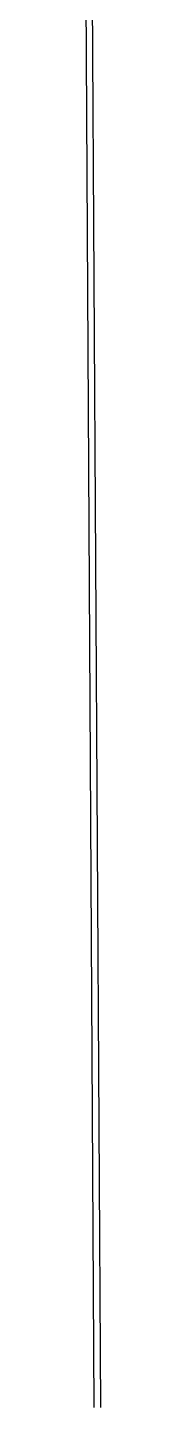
# Model space of a CAD drawing. Header units: millimetres. Extents: x 793 to 3159, y 750 to 2095.
# Drawn here: x 1317.292 to 1317.2952, y 993.4639 to 993.6759 of the extents above; entities that cross this region are included whole.
import ezdxf

# ---------------------------------------------------------------- set-up
doc = ezdxf.new("R2010")
doc.units = ezdxf.units.MM
doc.linetypes.add('XR-CASETA$0$CONTINUA', pattern=[0])
doc.layers.add('XR-CASETA$0$A-AUTOS', color=8, linetype='Continuous')

# ---------------------------------------------------------------- blocks, each defined once
blk = doc.blocks.new('XR-CASETA$0$A$C75246685')
for p, q in [((-5.785054412571639, -0.0117034084716181), (-5.406250702572037, -0.0117030284716009)), ((-5.785054412571639, -0.0127022484715838), (-5.406250702572037, -0.0127029384715627))]:
    blk.add_line(p, q)

msp = doc.modelspace()

# ---------------------------------------------------------------- block references
at = {"layer": 'XR-CASETA$0$A-AUTOS', "color": 8, "linetype": 'XR-CASETA$0$CONTINUA', "ltscale": 0.5, "rotation": 270.3359986411695}
msp.add_blockref('XR-CASETA$0$A$C75246685', (1317.338627912188, 988.0578340315337, 289.1439441184484), dxfattribs=at)

doc.saveas('drawing.dxf')
